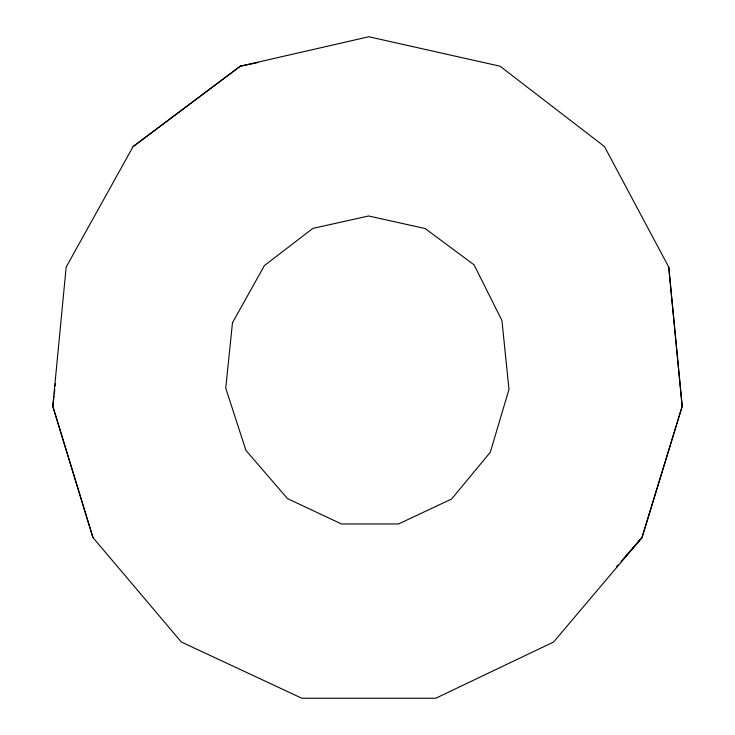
<?xml version="1.0" encoding="UTF-8"?>
<svg xmlns="http://www.w3.org/2000/svg" width="735" height="735" viewBox="0 0 735 735"><rect width="100%" height="100%" fill="white"/><g stroke="black" fill="none" stroke-linecap="round" stroke-linejoin="round"><path stroke-width="1.1" d="M53.995 396.091L52.856 406.336L92.95 537.561L181.334 642.013L301.846 698.25L435.754 698.25L553.593 642.013L641.967 537.561L682.144 406.336L668.749 267.071L604.473 146.55L500.03 66.205L368.805 36.75L240.253 66.205L133.127 146.55L66.168 267.071L52.782 406.336L92.95 537.561M54.326 393.813L54.803 389.256M55.263 385.847L55.474 383.569M616.527 566.887L618.025 565.16M624.015 558.26L641.967 537.561M616.582 566.887L618.08 565.16M621.075 561.715L642.05 537.561L682.218 406.336L668.749 267.071M133.127 146.55L240.327 66.205M240.253 66.205L258.215 62.484M232.471 322.738L225.755 388.172L245.94 450.399L287.477 498.578L341.444 523.972L398.545 523.972L451.612 499.001L490.291 452.264L508.987 389.366L501.932 320.506L474.103 264.866L425.161 228.548L368.648 215.989L312.899 228.383L264.435 265.537L232.471 322.738"/></g></svg>
